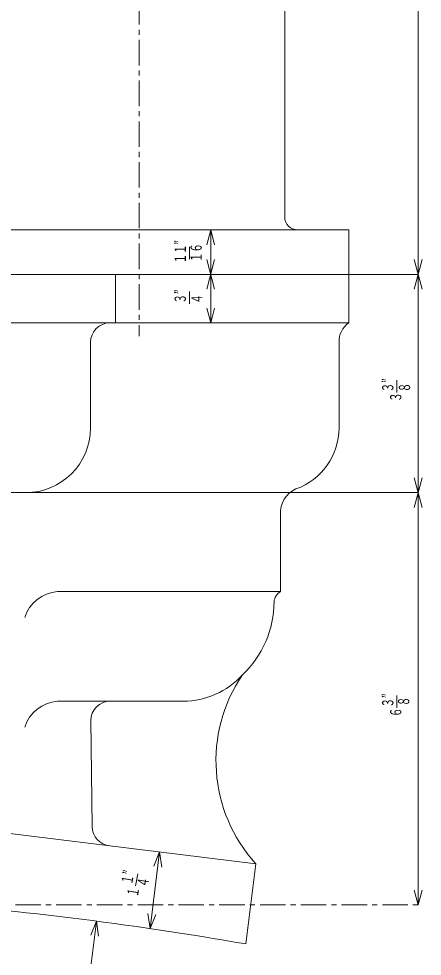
# Model space of a CAD drawing. Units: millimetres, scale not verified. Extents: x -820 to 820, y -580 to 580.
# Drawn here: x -319.3 to -161, y -390.2 to -22 of the extents above; entities that cross this region are included whole.
import ezdxf
from ezdxf.enums import TextEntityAlignment as Align

# ---------------------------------------------------------------- set-up
doc = ezdxf.new("R2010")
doc.units = ezdxf.units.MM
doc.header["$LTSCALE"] = 2
doc.linetypes.add('CHAIN1', pattern=[8, 5, -1, 1, -1])
for name, color, linetype, lineweight in [('0-0_0', 3, 'Continuous', 18), ('0-1_芯', 4, 'CHAIN1', 18), ('0-2_寸法', 2, 'Continuous', 18)]:
    doc.layers.add(name, color=color, linetype=linetype, lineweight=lineweight)
doc.styles.add('ＭＳ ゴシック', font='')
doc.styles.get('ＭＳ ゴシック').set_extended_font_data('MS Gothic')

msp = doc.modelspace()

# ---------------------------------------------------------------- linework, layer by layer
at = {"layer": '0-0_0'}
for p, q in [((-214.995, 218.566), (-214.995, -99.887)), ((-189.864, -122.429), (-384.857, -122.429)), ((-281.377, -122.429), (-281.377, -141.479)), ((-354.695, -141.479), (-189.864, -141.479)), ((-291.195, -149.099), (-291.195, -182.754)), ((-193.656, -149.099), (-193.656, -182.754)), ((-377.781, -208.154), (-212.942, -208.154)), ((-216.68, -216.759), (-216.68, -246.994)), ((-304.138, -246.994), (-216.68, -246.994)), ((-254.78, -290.062), (-304.138, -290.062)), ((-291.078, -297.682), (-290.545, -339.253))]:
    msp.add_line(p, q, dxfattribs=at)
for points in [[(-351.52, -104.967), (-189.864, -104.967), (-189.864, -141.479)], [(-354.695, -338.09), (-226.37, -353.884), (-230.248, -385.396)]]:
    msp.add_lwpolyline(points, dxfattribs=at)
for centre, radius, start, end in [((-209.915, -99.887), 5.08, 180, 270), ((-283.575, -149.099), 7.62, 90, 180), ((-184.852, -148.726), 8.811, 124.6683, 182.42639), ((-316.595, -182.754), 25.4, 270, 0), ((-219.056, -182.754), 25.4, 289.53243, 360), ((-206.419, -216.102), 10.281, 113.76977, 183.66338), ((-303.055, -261.568), 14.614, 94.24831, 162.41916), ((-213.646, -251.673), 5.576, 122.95349, 172.99052), ((-258.525, -251.019), 39.344, 313.18245, 0.03802), ((-254.78, -258.943), 31.119, 270, 318.14439), ((-181.726, -313.463), 60.224, 145.91, 222.15825), ((-303.055, -304.637), 14.614, 94.24831, 162.41916), ((-283.458, -297.682), 7.62, 90, 180), ((-282.925, -339.253), 7.62, 180, 265.45634), ((-466.569, -1736.171), 1371.292, 80.07642, 85.89037)]:
    msp.add_arc(centre, radius, start, end, dxfattribs=at)
at = {"layer": '0-1_芯'}
for p, q in [((-272.145, 417.665), (-272.145, -146.702)), ((-512.654, -370.079), (-162.573, -370.079))]:
    msp.add_line(p, q, dxfattribs=at)
at = {"layer": '0-2_寸法'}
for p, q in [((-162.573, 398.242), (-162.573, -370.079)), ((-244.032, -104.967), (-245.585, -110.762)), ((-244.032, -104.967), (-244.032, -141.479)), ((-244.032, -104.967), (-242.479, -110.762)), ((-252.354, -116.434), (-252.354, -111.625)), ((-242.479, -128.225), (-245.585, -116.634)), ((-245.585, -128.225), (-242.479, -116.634)), ((-161.02, -128.225), (-164.126, -116.634)), ((-164.126, -128.225), (-161.02, -116.634)), ((-189.864, -122.429), (-162.573, -122.429)), ((-252.354, -133.97), (-252.354, -129.161)), ((-244.032, -141.479), (-245.585, -135.684)), ((-244.032, -141.479), (-242.479, -135.684)), ((-170.924, -168.831), (-170.924, -164.022)), ((-161.02, -213.95), (-164.126, -202.359)), ((-164.126, -213.95), (-161.02, -202.359)), ((-212.942, -208.154), (-162.573, -208.154)), ((-170.924, -292.636), (-170.924, -287.827)), ((-264.085, -349.242), (-267.792, -379.363)), ((-264.085, -349.242), (-266.334, -354.804)), ((-264.085, -349.242), (-263.251, -355.184)), ((-273.5, -362.626), (-272.665, -357.89)), ((-162.573, -370.079), (-164.126, -364.284)), ((-162.573, -370.079), (-161.02, -364.284)), ((-267.792, -379.363), (-268.625, -373.421)), ((-267.792, -379.363), (-265.543, -373.8)), ((-303.961, -492.597), (-288.774, -376.454)), ((-288.774, -376.454), (-291.065, -382)), ((-288.774, -376.454), (-287.986, -382.402))]:
    msp.add_line(p, q, dxfattribs=at)

# ---------------------------------------------------------------- texts
at = {"layer": '0-2_寸法', "style": 'ＭＳ ゴシック', "width": 0.6}
for s, rotation, p in [('１１”', 90, (-252.447, -118.105)), ('１６', 90, (-246.229, -117.577)), ('３”', 90, (-252.447, -133.841)), ('４', 90, (-245.95, -133.925)), ('３”', 90, (-171.017, -168.702)), ('８', 90, (-164.46, -168.703)), ('３', 90, (-167.906, -172.464)), ('３”', 90, (-171.017, -292.507)), ('８', 90, (-164.799, -291.979)), ('６', 90, (-167.906, -296.268)), ('１”', 80, (-273.569, -362.483)), ('４', 80, (-267.383, -363.554)), ('１', 80, (-271.36, -367.399))]:
    msp.add_text(s, height=4.399, rotation=rotation, dxfattribs=at).set_placement(p, align=Align.BOTTOM_LEFT)

doc.saveas('drawing.dxf')
